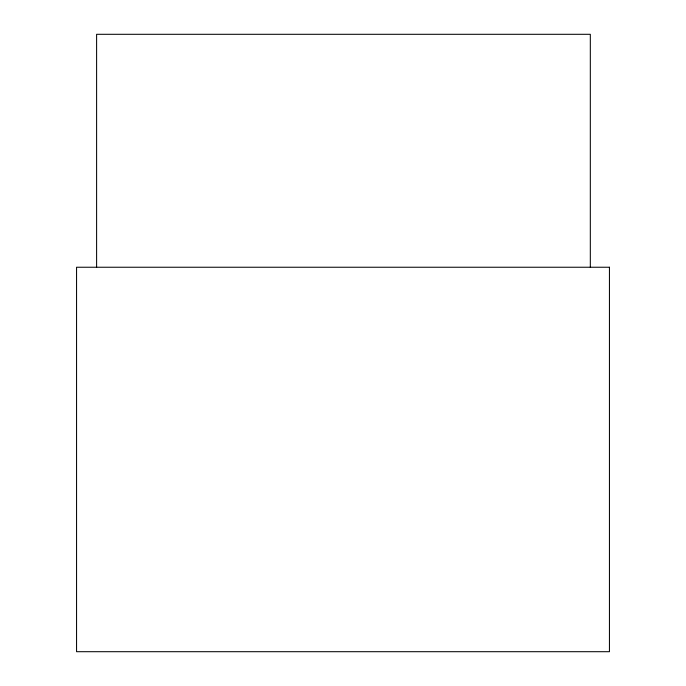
<?xml version="1.0" encoding="UTF-8"?>
<svg xmlns="http://www.w3.org/2000/svg" width="686" height="686" viewBox="0 0 686 686"><rect width="100%" height="100%" fill="white"/><g stroke="black" fill="none" stroke-linecap="round" stroke-linejoin="round"><path stroke-width="1.03" d="M590.32 267.24L590.32 34.3L96.606 34.3L96.606 267.24M609.442 267.24L76.558 267.24L76.558 651.7L609.442 651.7L609.442 267.24"/></g></svg>
